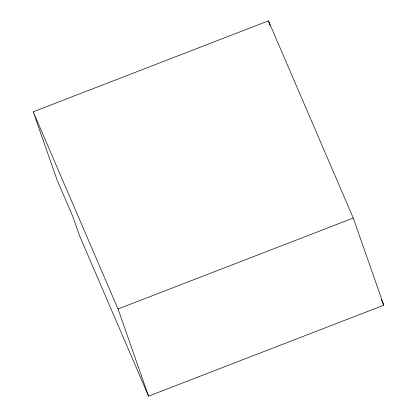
<?xml version="1.0" encoding="UTF-8"?>
<svg xmlns="http://www.w3.org/2000/svg" width="417" height="417" viewBox="0 0 417 417"><rect width="100%" height="100%" fill="white"/><g stroke="black" fill="none" stroke-linecap="round" stroke-linejoin="round"><path stroke-width="0.63" d="M33.209 111.798L268.449 20.85L353.267 218.044L383.791 305.202L148.551 396.15L79.439 235.475L72.839 216.632L57.134 180.113L33.209 111.798L118.027 308.992L148.551 396.15M118.027 308.992L353.267 218.044M381.221 299.229L383.791 305.202M268.449 20.85L270.159 25.729"/></g></svg>
